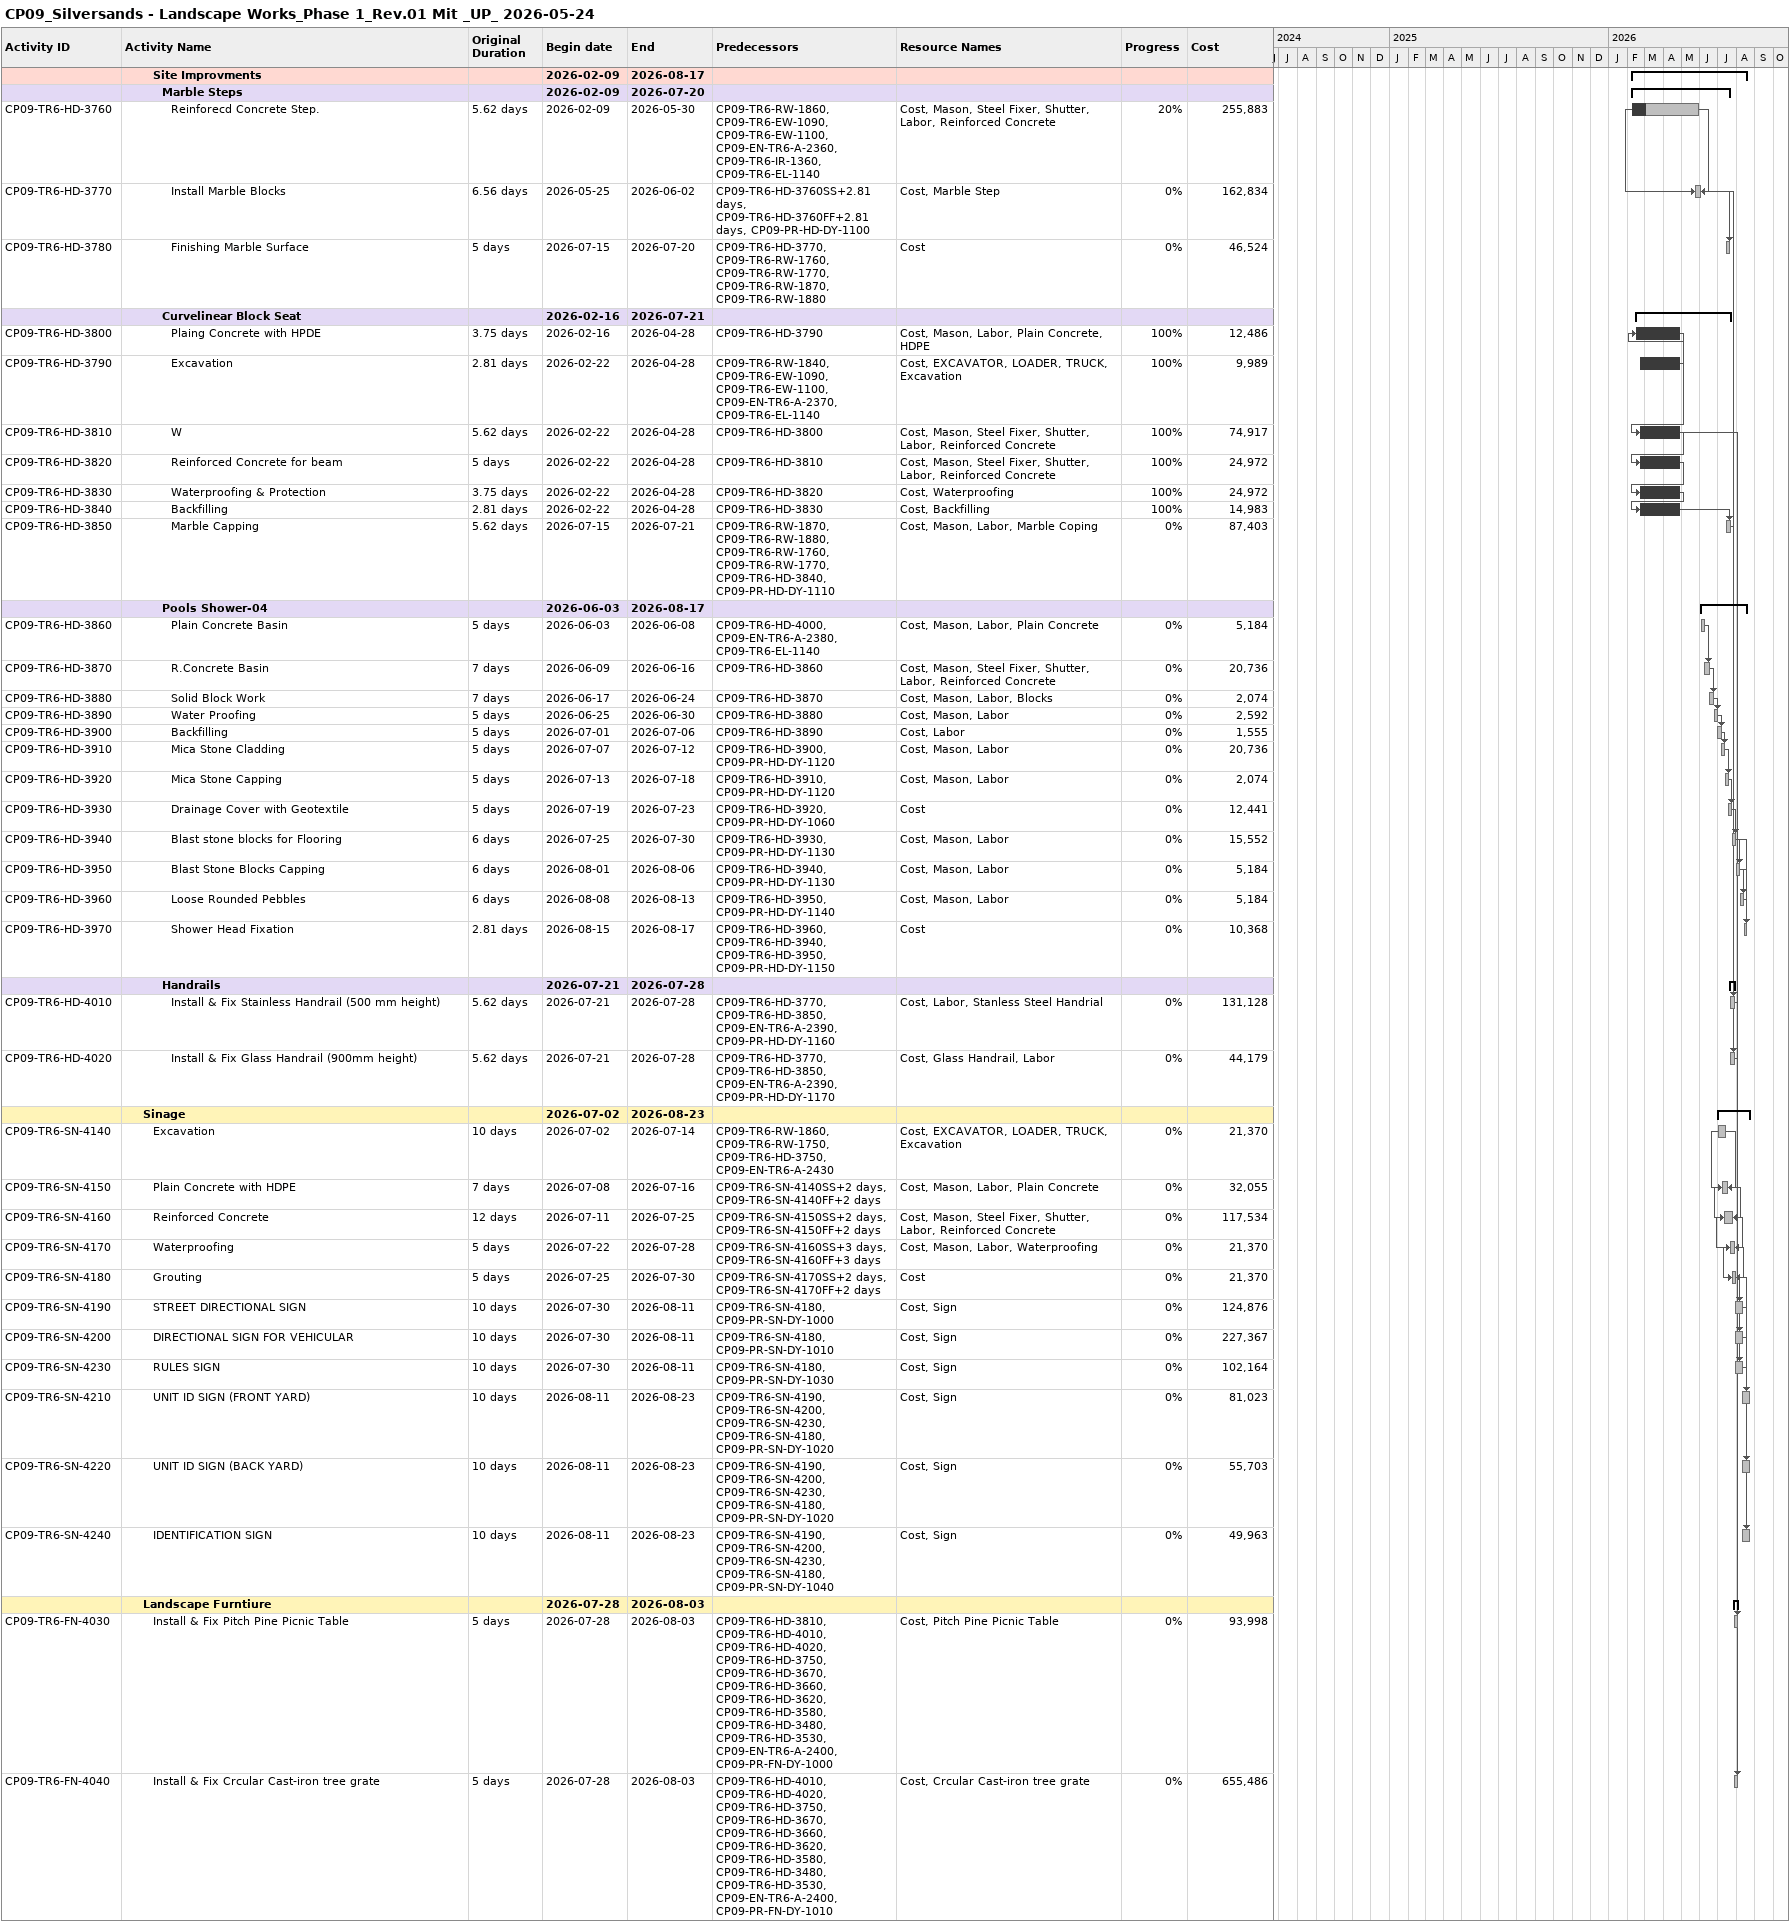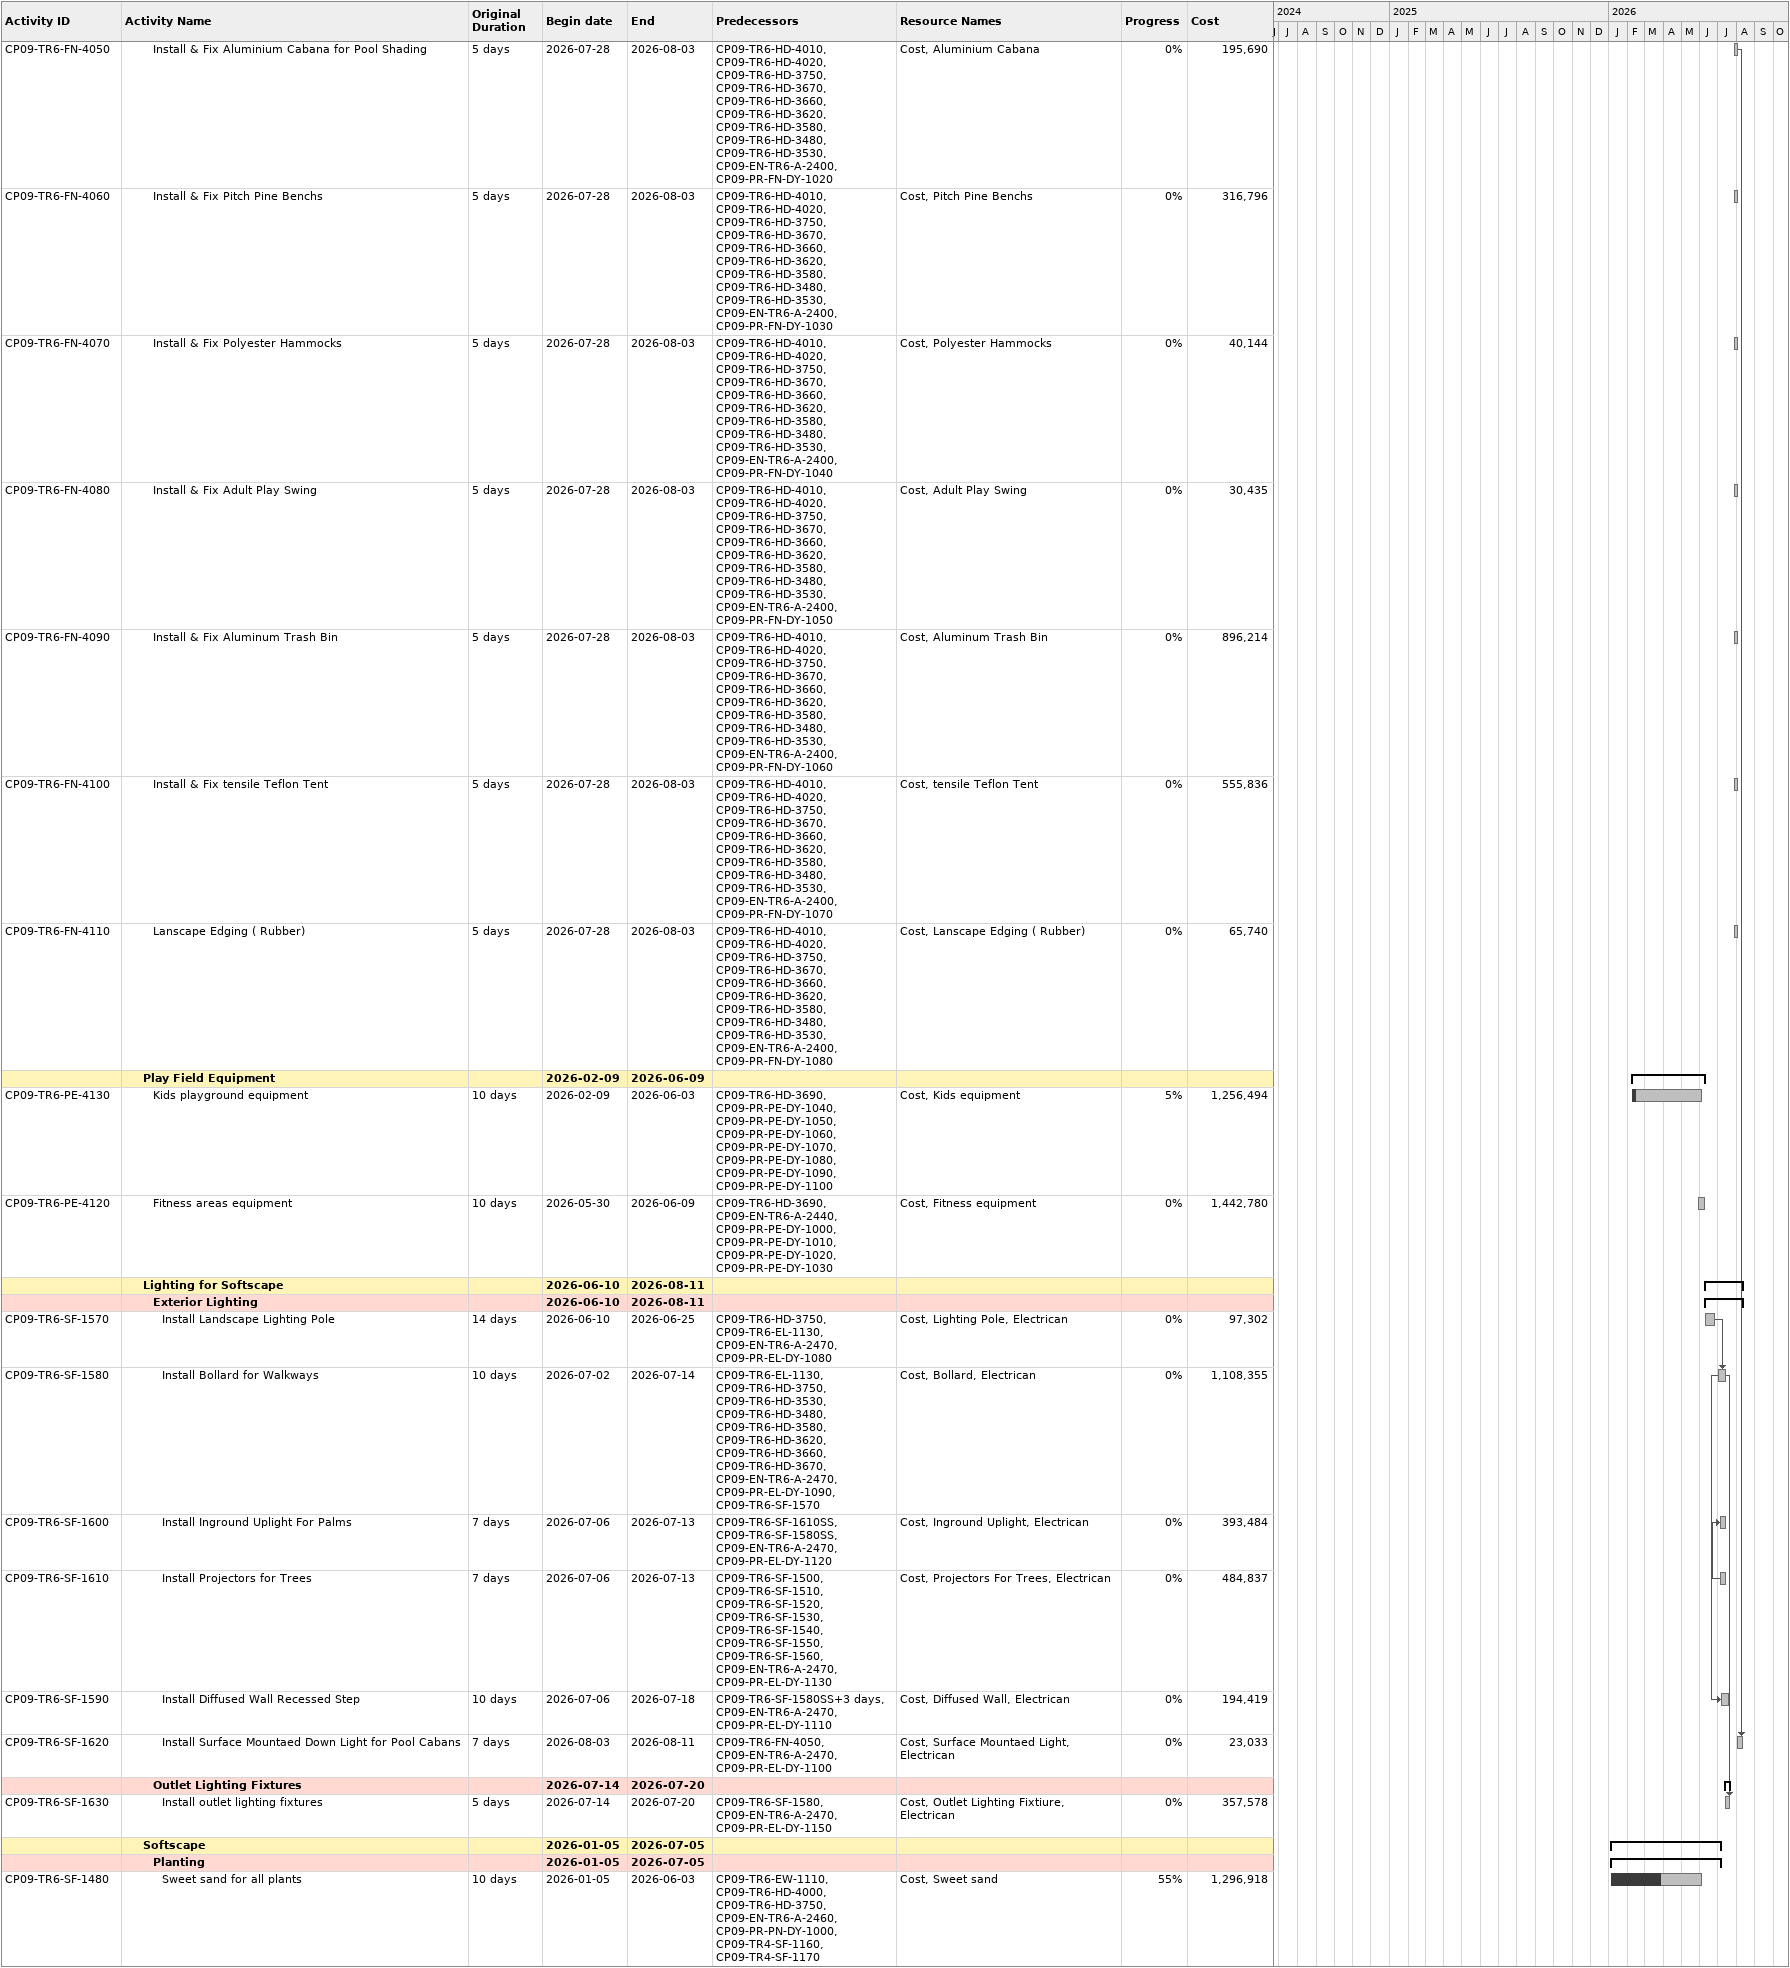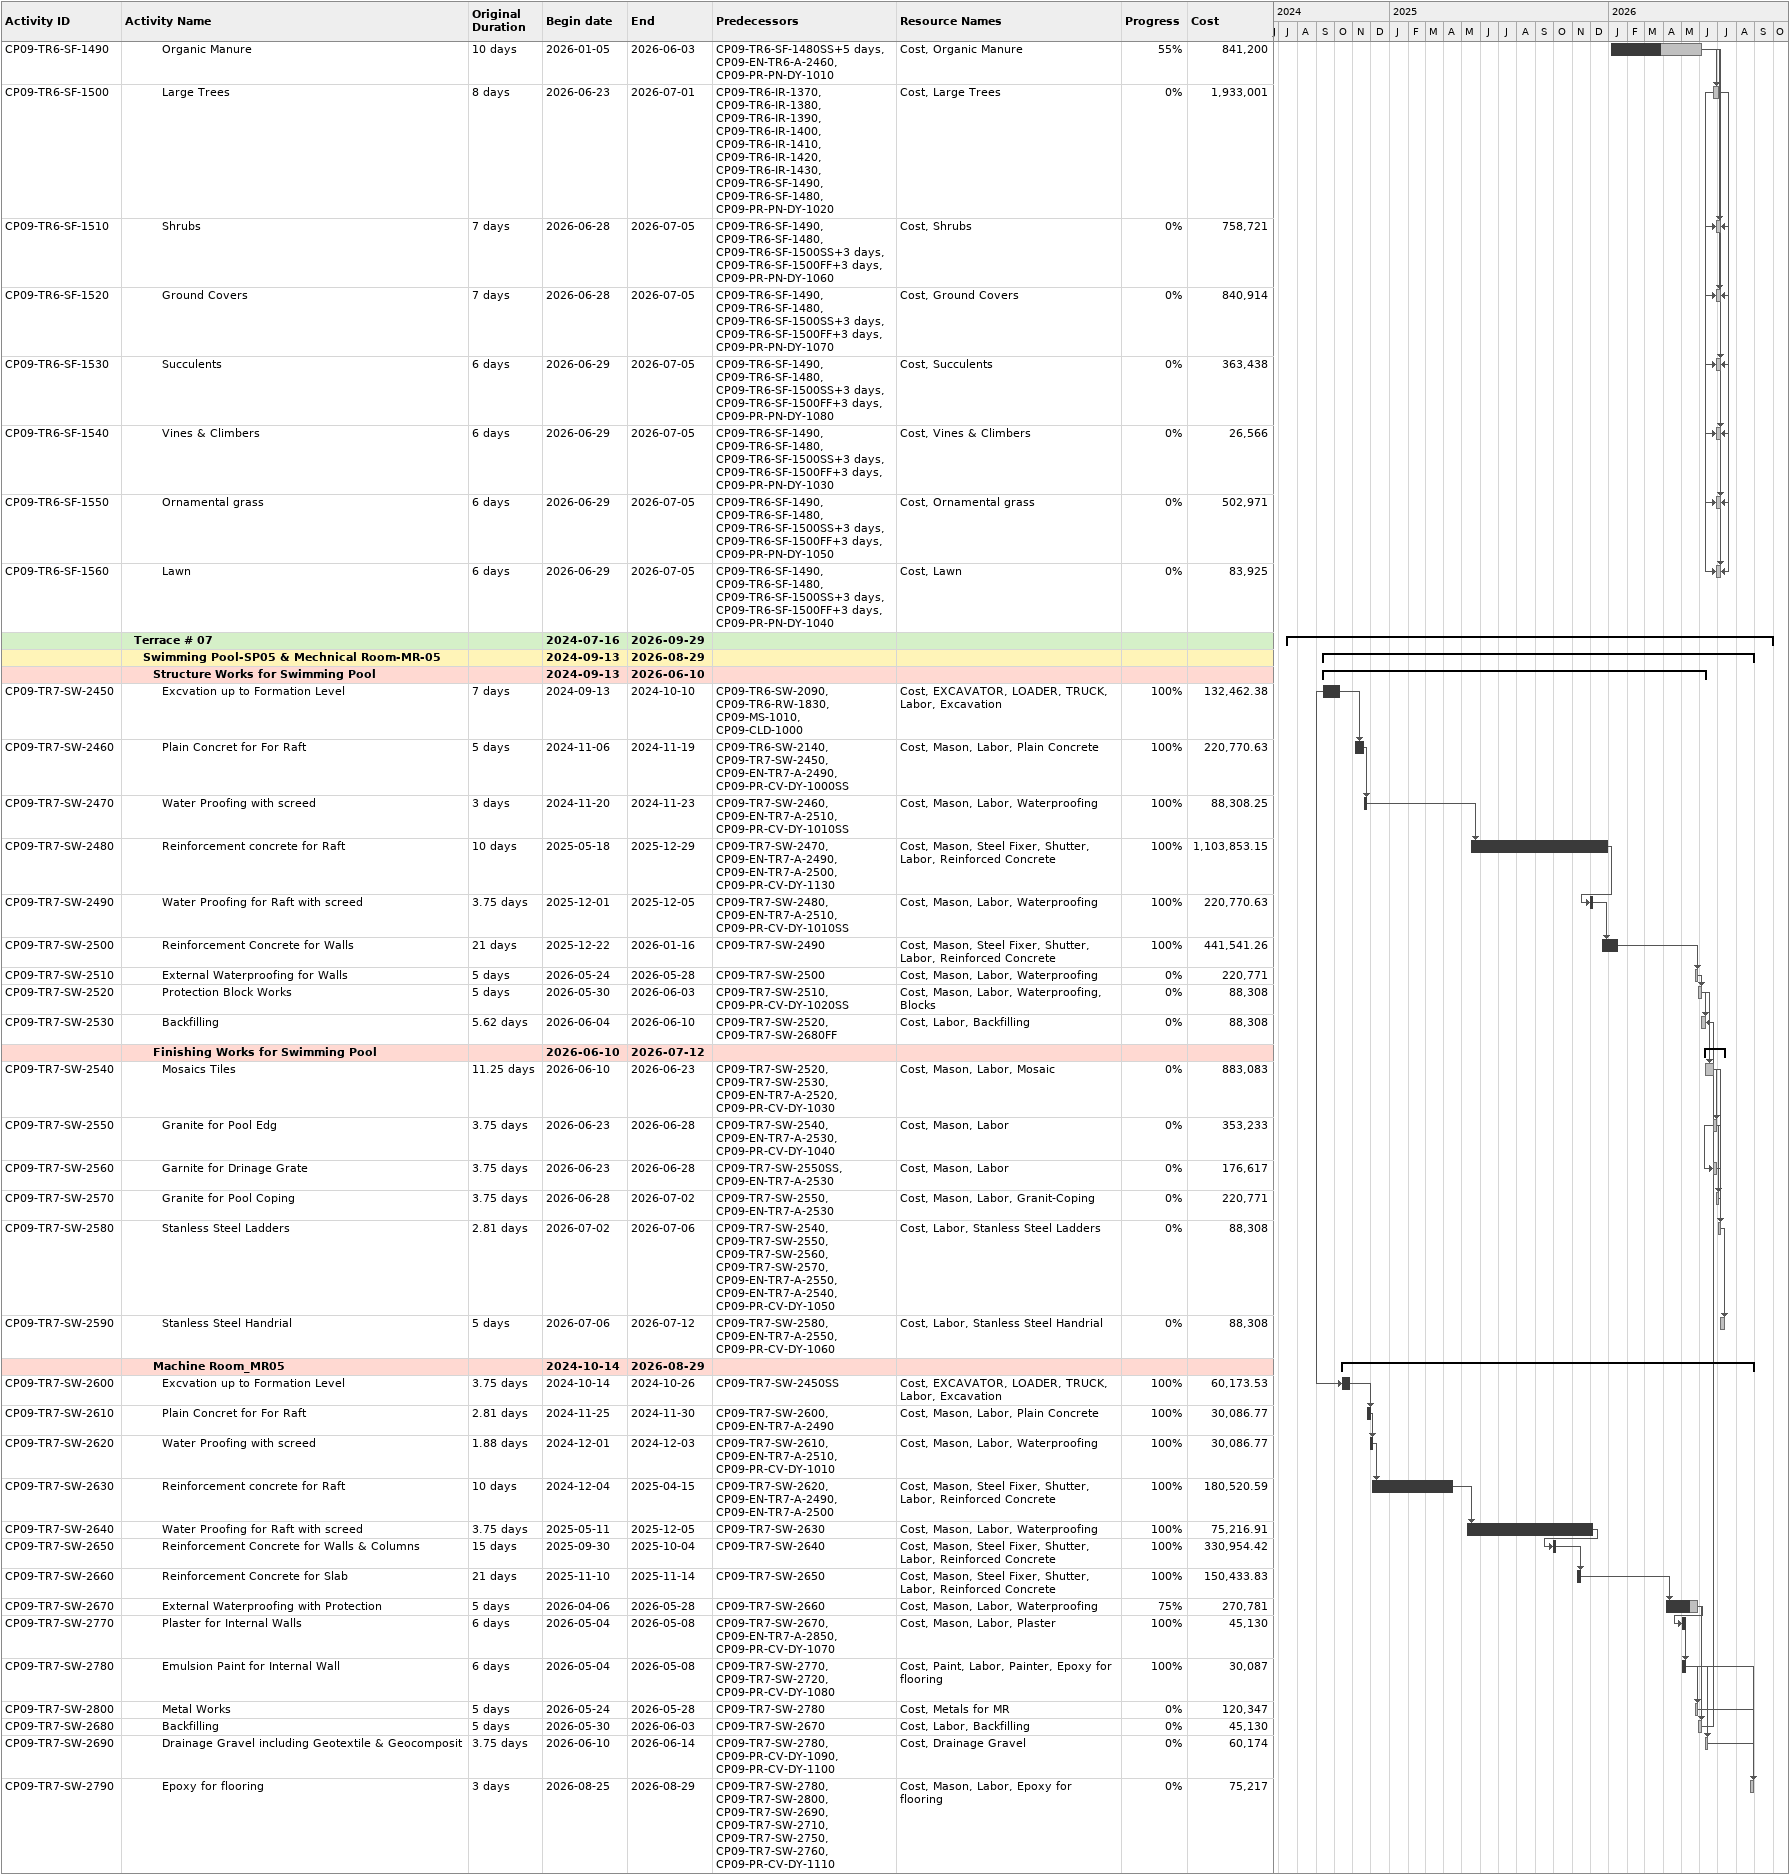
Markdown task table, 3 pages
CP09_Silversands - Landscape Works_Phase 1_Rev.01 Mit _UP_ 2026-05-24

| ID | Level | Task | Original duration | Start | Finish | Predecessors | Resources | % complete | Cost |
|---|---|---|---|---|---|---|---|---|---|
|  | 4 | **Site Improvments** |  | 2026-02-09 | 2026-08-17 |  |  |  |  |
|  | 5 | **Marble Steps** |  | 2026-02-09 | 2026-07-20 |  |  |  |  |
| CP09-TR6-HD-3760 | 6 | Reinforecd Concrete Step. | 5.62d | 2026-02-09 | 2026-05-30 | CP09-TR6-RW-1860, CP09-TR6-EW-1090, CP09-TR6-EW-1100, CP09-EN-TR6-A-2360, CP09-TR6-IR-1360, CP09-TR6-EL-1140 | Cost, Mason, Steel Fixer, Shutter, Labor, Reinforced Concrete | 20 | 255883 |
| CP09-TR6-HD-3770 | 6 | Install Marble Blocks | 6.56d | 2026-05-25 | 2026-06-02 | CP09-TR6-HD-3760SS+2.81d, CP09-TR6-HD-3760FF+2.81d, CP09-PR-HD-DY-1100 | Cost, Marble Step | 0 | 162834 |
| CP09-TR6-HD-3780 | 6 | Finishing Marble Surface | 5d | 2026-07-15 | 2026-07-20 | CP09-TR6-HD-3770, CP09-TR6-RW-1760, CP09-TR6-RW-1770, CP09-TR6-RW-1870, CP09-TR6-RW-1880 | Cost | 0 | 46524 |
|  | 5 | **Curvelinear Block Seat** |  | 2026-02-16 | 2026-07-21 |  |  |  |  |
| CP09-TR6-HD-3800 | 6 | Plaing Concrete with HPDE | 3.75d | 2026-02-16 | 2026-04-28 | CP09-TR6-HD-3790 | Cost, Mason, Labor, Plain Concrete, HDPE | 100 | 12486 |
| CP09-TR6-HD-3790 | 6 | Excavation | 2.81d | 2026-02-22 | 2026-04-28 | CP09-TR6-RW-1840, CP09-TR6-EW-1090, CP09-TR6-EW-1100, CP09-EN-TR6-A-2370, CP09-TR6-EL-1140 | Cost, EXCAVATOR, LOADER, TRUCK, Excavation | 100 | 9989 |
| CP09-TR6-HD-3810 | 6 | W | 5.62d | 2026-02-22 | 2026-04-28 | CP09-TR6-HD-3800 | Cost, Mason, Steel Fixer, Shutter, Labor, Reinforced Concrete | 100 | 74917 |
| CP09-TR6-HD-3820 | 6 | Reinforced Concrete for beam | 5d | 2026-02-22 | 2026-04-28 | CP09-TR6-HD-3810 | Cost, Mason, Steel Fixer, Shutter, Labor, Reinforced Concrete | 100 | 24972 |
| CP09-TR6-HD-3830 | 6 | Waterproofing & Protection | 3.75d | 2026-02-22 | 2026-04-28 | CP09-TR6-HD-3820 | Cost, Waterproofing | 100 | 24972 |
| CP09-TR6-HD-3840 | 6 | Backfilling | 2.81d | 2026-02-22 | 2026-04-28 | CP09-TR6-HD-3830 | Cost, Backfilling | 100 | 14983 |
| CP09-TR6-HD-3850 | 6 | Marble Capping | 5.62d | 2026-07-15 | 2026-07-21 | CP09-TR6-RW-1870, CP09-TR6-RW-1880, CP09-TR6-RW-1760, CP09-TR6-RW-1770, CP09-TR6-HD-3840, CP09-PR-HD-DY-1110 | Cost, Mason, Labor, Marble Coping | 0 | 87403 |
|  | 5 | **Pools Shower-04** |  | 2026-06-03 | 2026-08-17 |  |  |  |  |
| CP09-TR6-HD-3860 | 6 | Plain Concrete Basin | 5d | 2026-06-03 | 2026-06-08 | CP09-TR6-HD-4000, CP09-EN-TR6-A-2380, CP09-TR6-EL-1140 | Cost, Mason, Labor, Plain Concrete | 0 | 5184 |
| CP09-TR6-HD-3870 | 6 | R.Concrete Basin | 7d | 2026-06-09 | 2026-06-16 | CP09-TR6-HD-3860 | Cost, Mason, Steel Fixer, Shutter, Labor, Reinforced Concrete | 0 | 20736 |
| CP09-TR6-HD-3880 | 6 | Solid Block Work | 7d | 2026-06-17 | 2026-06-24 | CP09-TR6-HD-3870 | Cost, Mason, Labor, Blocks | 0 | 2074 |
| CP09-TR6-HD-3890 | 6 | Water Proofing | 5d | 2026-06-25 | 2026-06-30 | CP09-TR6-HD-3880 | Cost, Mason, Labor | 0 | 2592 |
| CP09-TR6-HD-3900 | 6 | Backfilling | 5d | 2026-07-01 | 2026-07-06 | CP09-TR6-HD-3890 | Cost, Labor | 0 | 1555 |
| CP09-TR6-HD-3910 | 6 | Mica Stone Cladding | 5d | 2026-07-07 | 2026-07-12 | CP09-TR6-HD-3900, CP09-PR-HD-DY-1120 | Cost, Mason, Labor | 0 | 20736 |
| CP09-TR6-HD-3920 | 6 | Mica Stone Capping | 5d | 2026-07-13 | 2026-07-18 | CP09-TR6-HD-3910, CP09-PR-HD-DY-1120 | Cost, Mason, Labor | 0 | 2074 |
| CP09-TR6-HD-3930 | 6 | Drainage Cover with Geotextile | 5d | 2026-07-19 | 2026-07-23 | CP09-TR6-HD-3920, CP09-PR-HD-DY-1060 | Cost | 0 | 12441 |
| CP09-TR6-HD-3940 | 6 | Blast stone blocks for Flooring | 6d | 2026-07-25 | 2026-07-30 | CP09-TR6-HD-3930, CP09-PR-HD-DY-1130 | Cost, Mason, Labor | 0 | 15552 |
| CP09-TR6-HD-3950 | 6 | Blast Stone Blocks Capping | 6d | 2026-08-01 | 2026-08-06 | CP09-TR6-HD-3940, CP09-PR-HD-DY-1130 | Cost, Mason, Labor | 0 | 5184 |
| CP09-TR6-HD-3960 | 6 | Loose Rounded Pebbles | 6d | 2026-08-08 | 2026-08-13 | CP09-TR6-HD-3950, CP09-PR-HD-DY-1140 | Cost, Mason, Labor | 0 | 5184 |
| CP09-TR6-HD-3970 | 6 | Shower Head Fixation | 2.81d | 2026-08-15 | 2026-08-17 | CP09-TR6-HD-3960, CP09-TR6-HD-3940, CP09-TR6-HD-3950, CP09-PR-HD-DY-1150 | Cost | 0 | 10368 |
|  | 5 | **Handrails** |  | 2026-07-21 | 2026-07-28 |  |  |  |  |
| CP09-TR6-HD-4010 | 6 | Install & Fix Stainless Handrail (500 mm height) | 5.62d | 2026-07-21 | 2026-07-28 | CP09-TR6-HD-3770, CP09-TR6-HD-3850, CP09-EN-TR6-A-2390, CP09-PR-HD-DY-1160 | Cost, Labor, Stanless Steel Handrial | 0 | 131128 |
| CP09-TR6-HD-4020 | 6 | Install & Fix Glass Handrail (900mm height) | 5.62d | 2026-07-21 | 2026-07-28 | CP09-TR6-HD-3770, CP09-TR6-HD-3850, CP09-EN-TR6-A-2390, CP09-PR-HD-DY-1170 | Cost, Glass Handrail, Labor | 0 | 44179 |
|  | 3 | **Sinage** |  | 2026-07-02 | 2026-08-23 |  |  |  |  |
| CP09-TR6-SN-4140 | 4 | Excavation | 10d | 2026-07-02 | 2026-07-14 | CP09-TR6-RW-1860, CP09-TR6-RW-1750, CP09-TR6-HD-3750, CP09-EN-TR6-A-2430 | Cost, EXCAVATOR, LOADER, TRUCK, Excavation | 0 | 21370 |
| CP09-TR6-SN-4150 | 4 | Plain Concrete with HDPE | 7d | 2026-07-08 | 2026-07-16 | CP09-TR6-SN-4140SS+2d, CP09-TR6-SN-4140FF+2d | Cost, Mason, Labor, Plain Concrete | 0 | 32055 |
| CP09-TR6-SN-4160 | 4 | Reinforced Concrete | 12d | 2026-07-11 | 2026-07-25 | CP09-TR6-SN-4150SS+2d, CP09-TR6-SN-4150FF+2d | Cost, Mason, Steel Fixer, Shutter, Labor, Reinforced Concrete | 0 | 117534 |
| CP09-TR6-SN-4170 | 4 | Waterproofing | 5d | 2026-07-22 | 2026-07-28 | CP09-TR6-SN-4160SS+3d, CP09-TR6-SN-4160FF+3d | Cost, Mason, Labor, Waterproofing | 0 | 21370 |
| CP09-TR6-SN-4180 | 4 | Grouting | 5d | 2026-07-25 | 2026-07-30 | CP09-TR6-SN-4170SS+2d, CP09-TR6-SN-4170FF+2d | Cost | 0 | 21370 |
| CP09-TR6-SN-4190 | 4 | STREET DIRECTIONAL SIGN | 10d | 2026-07-30 | 2026-08-11 | CP09-TR6-SN-4180, CP09-PR-SN-DY-1000 | Cost, Sign | 0 | 124876 |
| CP09-TR6-SN-4200 | 4 | DIRECTIONAL SIGN FOR VEHICULAR | 10d | 2026-07-30 | 2026-08-11 | CP09-TR6-SN-4180, CP09-PR-SN-DY-1010 | Cost, Sign | 0 | 227367 |
| CP09-TR6-SN-4230 | 4 | RULES SIGN | 10d | 2026-07-30 | 2026-08-11 | CP09-TR6-SN-4180, CP09-PR-SN-DY-1030 | Cost, Sign | 0 | 102164 |
| CP09-TR6-SN-4210 | 4 | UNIT ID SIGN (FRONT YARD) | 10d | 2026-08-11 | 2026-08-23 | CP09-TR6-SN-4190, CP09-TR6-SN-4200, CP09-TR6-SN-4230, CP09-TR6-SN-4180, CP09-PR-SN-DY-1020 | Cost, Sign | 0 | 81023 |
| CP09-TR6-SN-4220 | 4 | UNIT ID SIGN (BACK YARD) | 10d | 2026-08-11 | 2026-08-23 | CP09-TR6-SN-4190, CP09-TR6-SN-4200, CP09-TR6-SN-4230, CP09-TR6-SN-4180, CP09-PR-SN-DY-1020 | Cost, Sign | 0 | 55703 |
| CP09-TR6-SN-4240 | 4 | IDENTIFICATION SIGN | 10d | 2026-08-11 | 2026-08-23 | CP09-TR6-SN-4190, CP09-TR6-SN-4200, CP09-TR6-SN-4230, CP09-TR6-SN-4180, CP09-PR-SN-DY-1040 | Cost, Sign | 0 | 49963 |
|  | 3 | **Landscape Furntiure** |  | 2026-07-28 | 2026-08-03 |  |  |  |  |
| CP09-TR6-FN-4030 | 4 | Install & Fix Pitch Pine Picnic Table | 5d | 2026-07-28 | 2026-08-03 | CP09-TR6-HD-3810, CP09-TR6-HD-4010, CP09-TR6-HD-4020, CP09-TR6-HD-3750, CP09-TR6-HD-3670, CP09-TR6-HD-3660, CP09-TR6-HD-3620, CP09-TR6-HD-3580, CP09-TR6-HD-3480, CP09-TR6-HD-3530, CP09-EN-TR6-A-2400, CP09-PR-FN-DY-1000 | Cost, Pitch Pine Picnic Table | 0 | 93998 |
| CP09-TR6-FN-4040 | 4 | Install & Fix Crcular Cast-iron tree grate | 5d | 2026-07-28 | 2026-08-03 | CP09-TR6-HD-4010, CP09-TR6-HD-4020, CP09-TR6-HD-3750, CP09-TR6-HD-3670, CP09-TR6-HD-3660, CP09-TR6-HD-3620, CP09-TR6-HD-3580, CP09-TR6-HD-3480, CP09-TR6-HD-3530, CP09-EN-TR6-A-2400, CP09-PR-FN-DY-1010 | Cost, Crcular Cast-iron tree grate | 0 | 655486 |
| CP09-TR6-FN-4050 | 4 | Install & Fix Aluminium Cabana for Pool Shading | 5d | 2026-07-28 | 2026-08-03 | CP09-TR6-HD-4010, CP09-TR6-HD-4020, CP09-TR6-HD-3750, CP09-TR6-HD-3670, CP09-TR6-HD-3660, CP09-TR6-HD-3620, CP09-TR6-HD-3580, CP09-TR6-HD-3480, CP09-TR6-HD-3530, CP09-EN-TR6-A-2400, CP09-PR-FN-DY-1020 | Cost, Aluminium Cabana | 0 | 195690 |
| CP09-TR6-FN-4060 | 4 | Install & Fix Pitch Pine Benchs | 5d | 2026-07-28 | 2026-08-03 | CP09-TR6-HD-4010, CP09-TR6-HD-4020, CP09-TR6-HD-3750, CP09-TR6-HD-3670, CP09-TR6-HD-3660, CP09-TR6-HD-3620, CP09-TR6-HD-3580, CP09-TR6-HD-3480, CP09-TR6-HD-3530, CP09-EN-TR6-A-2400, CP09-PR-FN-DY-1030 | Cost, Pitch Pine Benchs | 0 | 316796 |
| CP09-TR6-FN-4070 | 4 | Install & Fix Polyester Hammocks | 5d | 2026-07-28 | 2026-08-03 | CP09-TR6-HD-4010, CP09-TR6-HD-4020, CP09-TR6-HD-3750, CP09-TR6-HD-3670, CP09-TR6-HD-3660, CP09-TR6-HD-3620, CP09-TR6-HD-3580, CP09-TR6-HD-3480, CP09-TR6-HD-3530, CP09-EN-TR6-A-2400, CP09-PR-FN-DY-1040 | Cost, Polyester Hammocks | 0 | 40144 |
| CP09-TR6-FN-4080 | 4 | Install & Fix Adult Play Swing | 5d | 2026-07-28 | 2026-08-03 | CP09-TR6-HD-4010, CP09-TR6-HD-4020, CP09-TR6-HD-3750, CP09-TR6-HD-3670, CP09-TR6-HD-3660, CP09-TR6-HD-3620, CP09-TR6-HD-3580, CP09-TR6-HD-3480, CP09-TR6-HD-3530, CP09-EN-TR6-A-2400, CP09-PR-FN-DY-1050 | Cost, Adult Play Swing | 0 | 30435 |
| CP09-TR6-FN-4090 | 4 | Install & Fix Aluminum Trash Bin | 5d | 2026-07-28 | 2026-08-03 | CP09-TR6-HD-4010, CP09-TR6-HD-4020, CP09-TR6-HD-3750, CP09-TR6-HD-3670, CP09-TR6-HD-3660, CP09-TR6-HD-3620, CP09-TR6-HD-3580, CP09-TR6-HD-3480, CP09-TR6-HD-3530, CP09-EN-TR6-A-2400, CP09-PR-FN-DY-1060 | Cost, Aluminum Trash Bin | 0 | 896214 |
| CP09-TR6-FN-4100 | 4 | Install & Fix tensile Teflon Tent | 5d | 2026-07-28 | 2026-08-03 | CP09-TR6-HD-4010, CP09-TR6-HD-4020, CP09-TR6-HD-3750, CP09-TR6-HD-3670, CP09-TR6-HD-3660, CP09-TR6-HD-3620, CP09-TR6-HD-3580, CP09-TR6-HD-3480, CP09-TR6-HD-3530, CP09-EN-TR6-A-2400, CP09-PR-FN-DY-1070 | Cost, tensile Teflon Tent | 0 | 555836 |
| CP09-TR6-FN-4110 | 4 | Lanscape Edging ( Rubber) | 5d | 2026-07-28 | 2026-08-03 | CP09-TR6-HD-4010, CP09-TR6-HD-4020, CP09-TR6-HD-3750, CP09-TR6-HD-3670, CP09-TR6-HD-3660, CP09-TR6-HD-3620, CP09-TR6-HD-3580, CP09-TR6-HD-3480, CP09-TR6-HD-3530, CP09-EN-TR6-A-2400, CP09-PR-FN-DY-1080 | Cost, Lanscape Edging ( Rubber) | 0 | 65740 |
|  | 3 | **Play Field Equipment** |  | 2026-02-09 | 2026-06-09 |  |  |  |  |
| CP09-TR6-PE-4130 | 4 | Kids playground equipment | 10d | 2026-02-09 | 2026-06-03 | CP09-TR6-HD-3690, CP09-PR-PE-DY-1040, CP09-PR-PE-DY-1050, CP09-PR-PE-DY-1060, CP09-PR-PE-DY-1070, CP09-PR-PE-DY-1080, CP09-PR-PE-DY-1090, CP09-PR-PE-DY-1100 | Cost, Kids equipment | 5 | 1256494 |
| CP09-TR6-PE-4120 | 4 | Fitness areas equipment | 10d | 2026-05-30 | 2026-06-09 | CP09-TR6-HD-3690, CP09-EN-TR6-A-2440, CP09-PR-PE-DY-1000, CP09-PR-PE-DY-1010, CP09-PR-PE-DY-1020, CP09-PR-PE-DY-1030 | Cost, Fitness equipment | 0 | 1442780 |
|  | 3 | **Lighting for Softscape** |  | 2026-06-10 | 2026-08-11 |  |  |  |  |
|  | 4 | **Exterior Lighting** |  | 2026-06-10 | 2026-08-11 |  |  |  |  |
| CP09-TR6-SF-1570 | 5 | Install Landscape Lighting Pole | 14d | 2026-06-10 | 2026-06-25 | CP09-TR6-HD-3750, CP09-TR6-EL-1130, CP09-EN-TR6-A-2470, CP09-PR-EL-DY-1080 | Cost, Lighting Pole, Electrican | 0 | 97302 |
| CP09-TR6-SF-1580 | 5 | Install Bollard for Walkways | 10d | 2026-07-02 | 2026-07-14 | CP09-TR6-EL-1130, CP09-TR6-HD-3750, CP09-TR6-HD-3530, CP09-TR6-HD-3480, CP09-TR6-HD-3580, CP09-TR6-HD-3620, CP09-TR6-HD-3660, CP09-TR6-HD-3670, CP09-EN-TR6-A-2470, CP09-PR-EL-DY-1090, CP09-TR6-SF-1570 | Cost, Bollard, Electrican | 0 | 1108355 |
| CP09-TR6-SF-1600 | 5 | Install Inground Uplight For Palms | 7d | 2026-07-06 | 2026-07-13 | CP09-TR6-SF-1610SS, CP09-TR6-SF-1580SS, CP09-EN-TR6-A-2470, CP09-PR-EL-DY-1120 | Cost, Inground Uplight, Electrican | 0 | 393484 |
| CP09-TR6-SF-1610 | 5 | Install Projectors for Trees | 7d | 2026-07-06 | 2026-07-13 | CP09-TR6-SF-1500, CP09-TR6-SF-1510, CP09-TR6-SF-1520, CP09-TR6-SF-1530, CP09-TR6-SF-1540, CP09-TR6-SF-1550, CP09-TR6-SF-1560, CP09-EN-TR6-A-2470, CP09-PR-EL-DY-1130 | Cost, Projectors For Trees, Electrican | 0 | 484837 |
| CP09-TR6-SF-1590 | 5 | Install Diffused Wall Recessed Step | 10d | 2026-07-06 | 2026-07-18 | CP09-TR6-SF-1580SS+3d, CP09-EN-TR6-A-2470, CP09-PR-EL-DY-1110 | Cost, Diffused Wall, Electrican | 0 | 194419 |
| CP09-TR6-SF-1620 | 5 | Install Surface Mountaed Down Light for Pool Cabans | 7d | 2026-08-03 | 2026-08-11 | CP09-TR6-FN-4050, CP09-EN-TR6-A-2470, CP09-PR-EL-DY-1100 | Cost, Surface Mountaed Light, Electrican | 0 | 23033 |
|  | 4 | **Outlet Lighting Fixtures** |  | 2026-07-14 | 2026-07-20 |  |  |  |  |
| CP09-TR6-SF-1630 | 5 | Install outlet lighting fixtures | 5d | 2026-07-14 | 2026-07-20 | CP09-TR6-SF-1580, CP09-EN-TR6-A-2470, CP09-PR-EL-DY-1150 | Cost, Outlet Lighting Fixtiure, Electrican | 0 | 357578 |
|  | 3 | **Softscape** |  | 2026-01-05 | 2026-07-05 |  |  |  |  |
|  | 4 | **Planting** |  | 2026-01-05 | 2026-07-05 |  |  |  |  |
| CP09-TR6-SF-1480 | 5 | Sweet sand for all plants | 10d | 2026-01-05 | 2026-06-03 | CP09-TR6-EW-1110, CP09-TR6-HD-4000, CP09-TR6-HD-3750, CP09-EN-TR6-A-2460, CP09-PR-PN-DY-1000, CP09-TR4-SF-1160, CP09-TR4-SF-1170 | Cost, Sweet sand | 55 | 1296918 |
| CP09-TR6-SF-1490 | 5 | Organic Manure | 10d | 2026-01-05 | 2026-06-03 | CP09-TR6-SF-1480SS+5d, CP09-EN-TR6-A-2460, CP09-PR-PN-DY-1010 | Cost, Organic Manure | 55 | 841200 |
| CP09-TR6-SF-1500 | 5 | Large Trees | 8d | 2026-06-23 | 2026-07-01 | CP09-TR6-IR-1370, CP09-TR6-IR-1380, CP09-TR6-IR-1390, CP09-TR6-IR-1400, CP09-TR6-IR-1410, CP09-TR6-IR-1420, CP09-TR6-IR-1430, CP09-TR6-SF-1490, CP09-TR6-SF-1480, CP09-PR-PN-DY-1020 | Cost, Large Trees | 0 | 1933001 |
| CP09-TR6-SF-1510 | 5 | Shrubs | 7d | 2026-06-28 | 2026-07-05 | CP09-TR6-SF-1490, CP09-TR6-SF-1480, CP09-TR6-SF-1500SS+3d, CP09-TR6-SF-1500FF+3d, CP09-PR-PN-DY-1060 | Cost, Shrubs | 0 | 758721 |
| CP09-TR6-SF-1520 | 5 | Ground Covers | 7d | 2026-06-28 | 2026-07-05 | CP09-TR6-SF-1490, CP09-TR6-SF-1480, CP09-TR6-SF-1500SS+3d, CP09-TR6-SF-1500FF+3d, CP09-PR-PN-DY-1070 | Cost, Ground Covers | 0 | 840914 |
| CP09-TR6-SF-1530 | 5 | Succulents | 6d | 2026-06-29 | 2026-07-05 | CP09-TR6-SF-1490, CP09-TR6-SF-1480, CP09-TR6-SF-1500SS+3d, CP09-TR6-SF-1500FF+3d, CP09-PR-PN-DY-1080 | Cost, Succulents | 0 | 363438 |
| CP09-TR6-SF-1540 | 5 | Vines & Climbers | 6d | 2026-06-29 | 2026-07-05 | CP09-TR6-SF-1490, CP09-TR6-SF-1480, CP09-TR6-SF-1500SS+3d, CP09-TR6-SF-1500FF+3d, CP09-PR-PN-DY-1030 | Cost, Vines & Climbers | 0 | 26566 |
| CP09-TR6-SF-1550 | 5 | Ornamental grass | 6d | 2026-06-29 | 2026-07-05 | CP09-TR6-SF-1490, CP09-TR6-SF-1480, CP09-TR6-SF-1500SS+3d, CP09-TR6-SF-1500FF+3d, CP09-PR-PN-DY-1050 | Cost, Ornamental grass | 0 | 502971 |
| CP09-TR6-SF-1560 | 5 | Lawn | 6d | 2026-06-29 | 2026-07-05 | CP09-TR6-SF-1490, CP09-TR6-SF-1480, CP09-TR6-SF-1500SS+3d, CP09-TR6-SF-1500FF+3d, CP09-PR-PN-DY-1040 | Cost, Lawn | 0 | 83925 |
|  | 2 | **Terrace # 07** |  | 2024-07-16 | 2026-09-29 |  |  |  |  |
|  | 3 | **Swimming Pool-SP05 & Mechnical Room-MR-05** |  | 2024-09-13 | 2026-08-29 |  |  |  |  |
|  | 4 | **Structure Works for Swimming Pool** |  | 2024-09-13 | 2026-06-10 |  |  |  |  |
| CP09-TR7-SW-2450 | 5 | Excvation up to Formation Level | 7d | 2024-09-13 | 2024-10-10 | CP09-TR6-SW-2090, CP09-TR6-RW-1830, CP09-MS-1010, CP09-CLD-1000 | Cost, EXCAVATOR, LOADER, TRUCK, Labor, Excavation | 100 | 132462.38 |
| CP09-TR7-SW-2460 | 5 | Plain Concret for For Raft | 5d | 2024-11-06 | 2024-11-19 | CP09-TR6-SW-2140, CP09-TR7-SW-2450, CP09-EN-TR7-A-2490, CP09-PR-CV-DY-1000SS | Cost, Mason, Labor, Plain Concrete | 100 | 220770.63 |
| CP09-TR7-SW-2470 | 5 | Water Proofing with screed | 3d | 2024-11-20 | 2024-11-23 | CP09-TR7-SW-2460, CP09-EN-TR7-A-2510, CP09-PR-CV-DY-1010SS | Cost, Mason, Labor, Waterproofing | 100 | 88308.25 |
| CP09-TR7-SW-2480 | 5 | Reinforcement concrete for Raft | 10d | 2025-05-18 | 2025-12-29 | CP09-TR7-SW-2470, CP09-EN-TR7-A-2490, CP09-EN-TR7-A-2500, CP09-PR-CV-DY-1130 | Cost, Mason, Steel Fixer, Shutter, Labor, Reinforced Concrete | 100 | 1103853.15 |
| CP09-TR7-SW-2490 | 5 | Water Proofing for Raft with screed | 3.75d | 2025-12-01 | 2025-12-05 | CP09-TR7-SW-2480, CP09-EN-TR7-A-2510, CP09-PR-CV-DY-1010SS | Cost, Mason, Labor, Waterproofing | 100 | 220770.63 |
| CP09-TR7-SW-2500 | 5 | Reinforcement Concrete for Walls | 21d | 2025-12-22 | 2026-01-16 | CP09-TR7-SW-2490 | Cost, Mason, Steel Fixer, Shutter, Labor, Reinforced Concrete | 100 | 441541.26 |
| CP09-TR7-SW-2510 | 5 | External Waterproofing for Walls | 5d | 2026-05-24 | 2026-05-28 | CP09-TR7-SW-2500 | Cost, Mason, Labor, Waterproofing | 0 | 220771 |
| CP09-TR7-SW-2520 | 5 | Protection Block Works | 5d | 2026-05-30 | 2026-06-03 | CP09-TR7-SW-2510, CP09-PR-CV-DY-1020SS | Cost, Mason, Labor, Waterproofing, Blocks | 0 | 88308 |
| CP09-TR7-SW-2530 | 5 | Backfilling | 5.62d | 2026-06-04 | 2026-06-10 | CP09-TR7-SW-2520, CP09-TR7-SW-2680FF | Cost, Labor, Backfilling | 0 | 88308 |
|  | 4 | **Finishing Works for Swimming Pool** |  | 2026-06-10 | 2026-07-12 |  |  |  |  |
| CP09-TR7-SW-2540 | 5 | Mosaics Tiles | 11.25d | 2026-06-10 | 2026-06-23 | CP09-TR7-SW-2520, CP09-TR7-SW-2530, CP09-EN-TR7-A-2520, CP09-PR-CV-DY-1030 | Cost, Mason, Labor, Mosaic | 0 | 883083 |
| CP09-TR7-SW-2550 | 5 | Granite for Pool Edg | 3.75d | 2026-06-23 | 2026-06-28 | CP09-TR7-SW-2540, CP09-EN-TR7-A-2530, CP09-PR-CV-DY-1040 | Cost, Mason, Labor | 0 | 353233 |
| CP09-TR7-SW-2560 | 5 | Garnite for Drinage Grate | 3.75d | 2026-06-23 | 2026-06-28 | CP09-TR7-SW-2550SS, CP09-EN-TR7-A-2530 | Cost, Mason, Labor | 0 | 176617 |
| CP09-TR7-SW-2570 | 5 | Granite for Pool Coping | 3.75d | 2026-06-28 | 2026-07-02 | CP09-TR7-SW-2550, CP09-EN-TR7-A-2530 | Cost, Mason, Labor, Granit-Coping | 0 | 220771 |
| CP09-TR7-SW-2580 | 5 | Stanless Steel Ladders | 2.81d | 2026-07-02 | 2026-07-06 | CP09-TR7-SW-2540, CP09-TR7-SW-2550, CP09-TR7-SW-2560, CP09-TR7-SW-2570, CP09-EN-TR7-A-2550, CP09-EN-TR7-A-2540, CP09-PR-CV-DY-1050 | Cost, Labor, Stanless Steel Ladders | 0 | 88308 |
| CP09-TR7-SW-2590 | 5 | Stanless Steel Handrial | 5d | 2026-07-06 | 2026-07-12 | CP09-TR7-SW-2580, CP09-EN-TR7-A-2550, CP09-PR-CV-DY-1060 | Cost, Labor, Stanless Steel Handrial | 0 | 88308 |
|  | 4 | **Machine Room_MR05** |  | 2024-10-14 | 2026-08-29 |  |  |  |  |
| CP09-TR7-SW-2600 | 5 | Excvation up to Formation Level | 3.75d | 2024-10-14 | 2024-10-26 | CP09-TR7-SW-2450SS | Cost, EXCAVATOR, LOADER, TRUCK, Labor, Excavation | 100 | 60173.53 |
| CP09-TR7-SW-2610 | 5 | Plain Concret for For Raft | 2.81d | 2024-11-25 | 2024-11-30 | CP09-TR7-SW-2600, CP09-EN-TR7-A-2490 | Cost, Mason, Labor, Plain Concrete | 100 | 30086.77 |
| CP09-TR7-SW-2620 | 5 | Water Proofing with screed | 1.88d | 2024-12-01 | 2024-12-03 | CP09-TR7-SW-2610, CP09-EN-TR7-A-2510, CP09-PR-CV-DY-1010 | Cost, Mason, Labor, Waterproofing | 100 | 30086.77 |
| CP09-TR7-SW-2630 | 5 | Reinforcement concrete for Raft | 10d | 2024-12-04 | 2025-04-15 | CP09-TR7-SW-2620, CP09-EN-TR7-A-2490, CP09-EN-TR7-A-2500 | Cost, Mason, Steel Fixer, Shutter, Labor, Reinforced Concrete | 100 | 180520.59 |
| CP09-TR7-SW-2640 | 5 | Water Proofing for Raft with screed | 3.75d | 2025-05-11 | 2025-12-05 | CP09-TR7-SW-2630 | Cost, Mason, Labor, Waterproofing | 100 | 75216.91 |
| CP09-TR7-SW-2650 | 5 | Reinforcement Concrete for Walls & Columns | 15d | 2025-09-30 | 2025-10-04 | CP09-TR7-SW-2640 | Cost, Mason, Steel Fixer, Shutter, Labor, Reinforced Concrete | 100 | 330954.42 |
| CP09-TR7-SW-2660 | 5 | Reinforcement Concrete for Slab | 21d | 2025-11-10 | 2025-11-14 | CP09-TR7-SW-2650 | Cost, Mason, Steel Fixer, Shutter, Labor, Reinforced Concrete | 100 | 150433.83 |
| CP09-TR7-SW-2670 | 5 | External Waterproofing with Protection | 5d | 2026-04-06 | 2026-05-28 | CP09-TR7-SW-2660 | Cost, Mason, Labor, Waterproofing | 75 | 270781 |
| CP09-TR7-SW-2770 | 5 | Plaster for Internal Walls | 6d | 2026-05-04 | 2026-05-08 | CP09-TR7-SW-2670, CP09-EN-TR7-A-2850, CP09-PR-CV-DY-1070 | Cost, Mason, Labor, Plaster | 100 | 45130 |
| CP09-TR7-SW-2780 | 5 | Emulsion Paint for Internal Wall | 6d | 2026-05-04 | 2026-05-08 | CP09-TR7-SW-2770, CP09-TR7-SW-2720, CP09-PR-CV-DY-1080 | Cost, Paint, Labor, Painter, Epoxy for flooring | 100 | 30087 |
| CP09-TR7-SW-2800 | 5 | Metal Works | 5d | 2026-05-24 | 2026-05-28 | CP09-TR7-SW-2780 | Cost, Metals for MR | 0 | 120347 |
| CP09-TR7-SW-2680 | 5 | Backfilling | 5d | 2026-05-30 | 2026-06-03 | CP09-TR7-SW-2670 | Cost, Labor, Backfilling | 0 | 45130 |
| CP09-TR7-SW-2690 | 5 | Drainage Gravel including Geotextile & Geocomposit | 3.75d | 2026-06-10 | 2026-06-14 | CP09-TR7-SW-2780, CP09-PR-CV-DY-1090, CP09-PR-CV-DY-1100 | Cost, Drainage Gravel | 0 | 60174 |
| CP09-TR7-SW-2790 | 5 | Epoxy for flooring | 3d | 2026-08-25 | 2026-08-29 | CP09-TR7-SW-2780, CP09-TR7-SW-2800, CP09-TR7-SW-2690, CP09-TR7-SW-2710, CP09-TR7-SW-2750, CP09-TR7-SW-2760, CP09-PR-CV-DY-1110 | Cost, Mason, Labor, Epoxy for flooring | 0 | 75217 |
